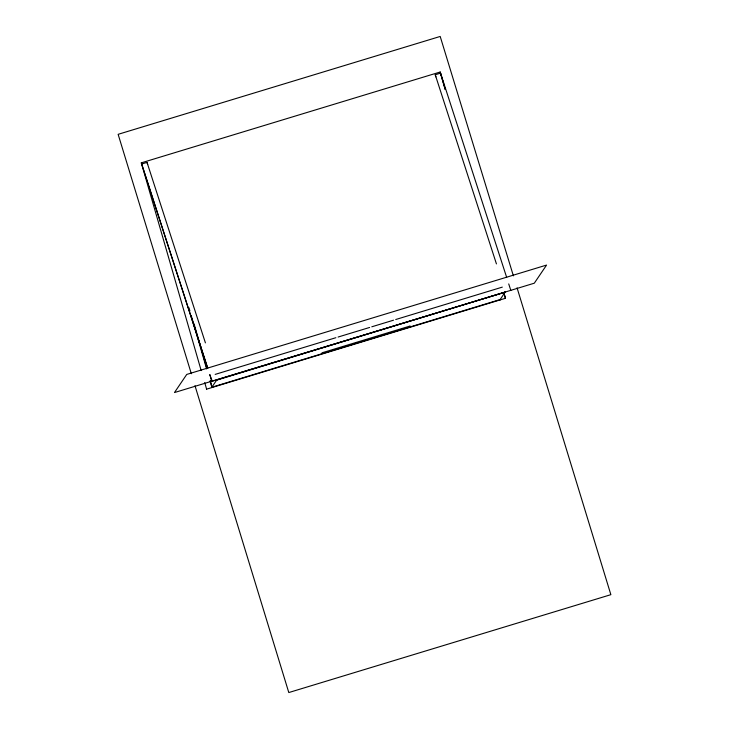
<?xml version="1.0" encoding="UTF-8"?>
<svg xmlns="http://www.w3.org/2000/svg" width="729" height="729" viewBox="0 0 729 729"><rect width="100%" height="100%" fill="white"/><g stroke="black" fill="none" stroke-linecap="round" stroke-linejoin="round"><path stroke-width="1.09" d="M210.244 381.686L211.729 379.481M204.712 382.561L206.599 389.113M209.834 374.761L211.929 381.24L534.293 283.198L546.568 265.074L186.742 374.433L174.468 392.557L211.428 381.322M216.905 379.745L211.838 387.227L500.495 299.446L500.203 299.892M217.306 379.609L217.005 380.046L505.534 292.01M321.279 354.039L322.145 352.763L410.154 326.009L409.288 327.294M500.067 299.628L505.434 291.709M504.222 293.905L505.443 298.343L504.186 293.969M510.819 290.406L508.724 283.918M506.664 277.375L440.179 72.016L141.289 162.849L141.654 164.025L147.021 162.385L205.414 342.867M435.887 76.873L435.24 74.759L440.526 73.155L440.179 72.016L445.228 89.512L440.526 73.155M215.173 374.396L335.905 337.7M338.083 337.044L369.621 327.458M371.799 326.792L393.551 320.186M395.729 319.521L502.317 287.126M211.929 381.24L505.133 292.147M206.562 389.177L505.489 298.279M435.24 74.759L496.44 263.907M209.87 374.697L211.975 381.185M141.654 164.025L207.738 368.273L141.289 162.849L201.195 370.587M513.389 275.844L440.198 36.45L118.134 134.327L191.326 373.722M517.052 287.809L610.866 594.673L288.802 692.55L194.98 385.696M147.021 162.385L147.668 164.499M194.042 323.849L206.927 368.519M210.389 380.502L211.975 387.482L210.08 380.93M188.957 307.72L189.905 310.991M191.162 315.365L206.617 368.91"/></g></svg>
